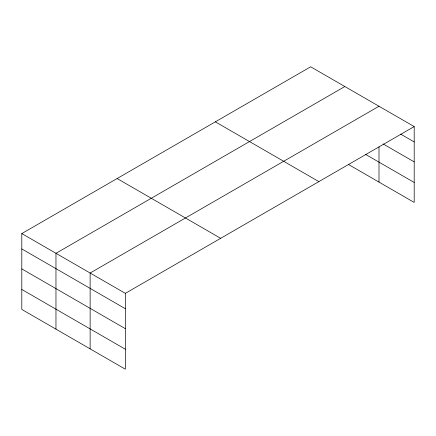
<?xml version="1.0" encoding="UTF-8"?>
<svg xmlns="http://www.w3.org/2000/svg" width="436" height="436" viewBox="0 0 436 436"><rect width="100%" height="100%" fill="white"/><g stroke="black" fill="none" stroke-linecap="round" stroke-linejoin="round"><path stroke-width="0.65" d="M21.8 233.576L125.334 293.352L125.334 369.199L21.8 309.424L21.8 233.576L310.666 66.801L414.2 126.576L414.2 202.424L348.369 164.416M344.832 86.53L55.966 253.305L55.966 329.147M378.998 106.253L90.132 273.029L90.132 348.876M125.334 293.352L414.2 126.576M400.706 134.141L414.2 141.934M383.108 143.94L414.2 161.892M365.45 154.317L414.2 182.461M215.34 121.835L318.874 181.61M117.126 178.542L220.66 238.318M21.8 248.934L125.334 308.71M21.8 268.898L125.334 328.668M21.8 289.46L125.334 349.236M378.998 146.877L378.998 182.101"/></g></svg>
